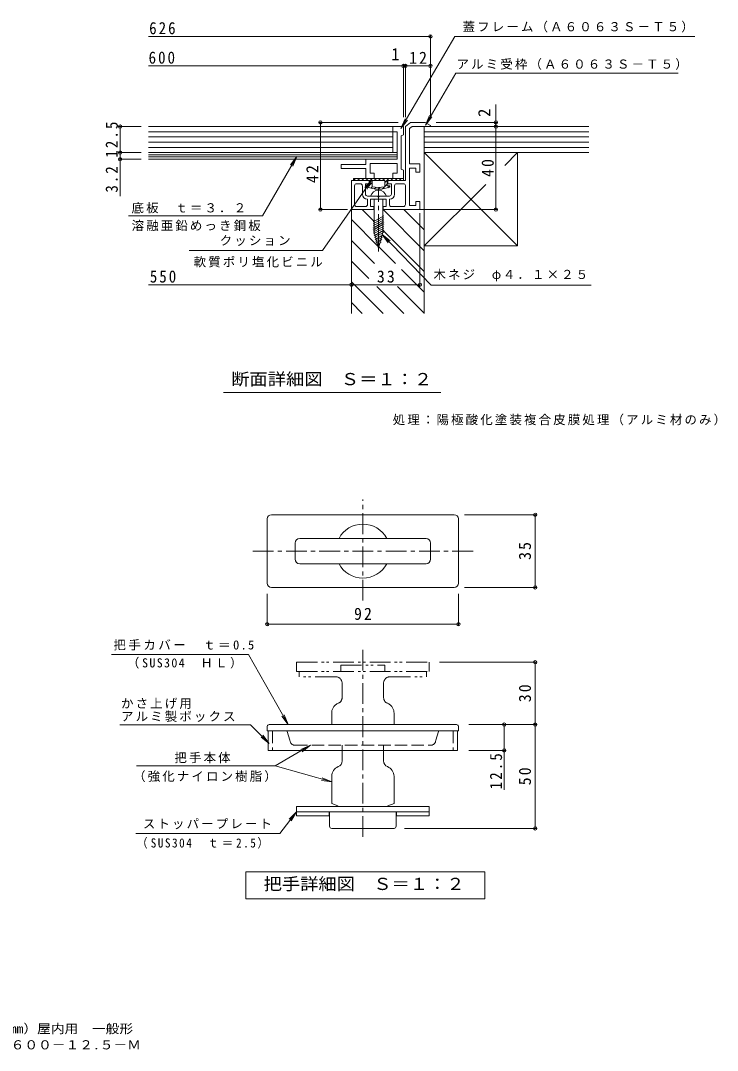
# Model space of a CAD drawing. Units: millimetres, scale not verified. Extents: x -323 to 347, y -273 to 223.
# Drawn here: x 12 to 347.4, y -272.7 to 223.1 of the extents above; entities that cross this region are included whole.
import ezdxf
from ezdxf.enums import TextEntityAlignment as Align

# ---------------------------------------------------------------- set-up
doc = ezdxf.new("R2010")
doc.units = ezdxf.units.MM
doc.header["$LTSCALE"] = 2
doc.header["$PDMODE"] = 32
doc.header["$PDSIZE"] = 1.6
for name, pattern in [('CHAIN1', [8, 5, -1, 1, -1]), ('CHAIN2', [12, 9, -1, 1, -1]), ('DASHED3', [4, 3, -1]), ('DOUBLE_CHAIN1', [8.8, 5, -1, 0.6, -0.6, 0.6, -1])]:
    doc.linetypes.add(name, pattern=pattern)
for name, color, linetype, lineweight in [('D-0', 3, 'Continuous', 9), ('D-1', 2, 'Continuous', 9), ('D-2', 3, 'Continuous', 9), ('D-4', 7, 'Continuous', 9), ('D-5', 7, 'Continuous', 9), ('D-6', 6, 'Continuous', 5)]:
    doc.layers.add(name, color=color, linetype=linetype, lineweight=lineweight)
doc.layers.add('F-0', color=7, linetype='Continuous')
doc.styles.add('ＭＳ ゴシック', font='')
doc.styles.get('ＭＳ ゴシック').set_extended_font_data('MS Gothic')

msp = doc.modelspace()

# ---------------------------------------------------------------- linework, layer by layer
at = {"layer": 'D-0', "linetype": 'CHAIN1'}
for p, q in [((176.757, -56.139), (176.757, -7.503)), ((123.789, -32.338), (230.039, -32.338)), ((176.757, -79.894), (176.757, -171.656))]:
    msp.add_line(p, q, dxfattribs=at)
at = {"layer": 'D-0'}
for p, q in [((220.757, -14.838), (132.757, -14.838)), ((130.757, -47.838), (130.757, -16.838)), ((222.757, -47.838), (222.757, -16.838)), ((144.157, -36.238), (144.157, -28.438)), ((207.157, -26.238), (146.357, -26.238)), ((209.357, -36.238), (209.357, -28.438)), ((207.157, -38.438), (146.357, -38.438)), ((132.757, -49.838), (220.757, -49.838)), ((130.757, -116.738), (130.757, -118.838)), ((213.196, -118.838), (130.757, -118.838)), ((131.257, -118.838), (131.257, -128.338)), ((221.857, -115.838), (131.657, -115.838)), ((213.676, -118.838), (222.757, -118.838)), ((222.257, -118.838), (222.257, -128.338)), ((222.757, -116.738), (222.757, -118.838)), ((222.257, -128.338), (131.257, -128.338)), ((166.757, -133.338), (166.757, -128.338)), ((186.757, -133.338), (186.757, -128.338)), ((161.757, -140.738), (161.757, -153.938)), ((191.757, -140.754), (191.757, -153.938)), ((144.757, -155.338), (208.757, -155.338)), ((144.757, -155.338), (144.757, -159.838)), ((144.757, -157.838), (208.757, -157.838)), ((160.507, -157.838), (160.507, -159.838)), ((160.757, -164.838), (160.757, -157.838)), ((161.757, -153.938), (164.757, -155.038)), ((164.757, -155.038), (164.757, -155.338)), ((191.757, -153.938), (188.757, -155.038)), ((188.757, -155.038), (188.757, -155.338)), ((192.757, -164.838), (192.757, -157.838)), ((193.007, -157.838), (193.007, -159.838)), ((208.757, -155.338), (208.757, -159.838)), ((144.757, -159.838), (160.507, -159.838)), ((193.007, -159.838), (208.757, -159.838)), ((191.757, -165.838), (161.757, -165.838))]:
    msp.add_line(p, q, dxfattribs=at)
at = {"layer": 'D-0', "linetype": 'DOUBLE_CHAIN1'}
for p, q in [((144.857, -85.838), (208.657, -85.838)), ((144.857, -85.838), (144.857, -90.338)), ((166.157, -87.338), (187.357, -87.338)), ((166.157, -87.338), (166.157, -90.338)), ((187.357, -87.338), (187.357, -90.338)), ((208.657, -85.838), (208.657, -90.338)), ((144.857, -90.338), (208.657, -90.338)), ((146.057, -90.338), (146.057, -92.838)), ((163.757, -92.838), (146.057, -92.838)), ((189.757, -92.838), (207.457, -92.838)), ((207.457, -90.338), (207.457, -92.838)), ((166.757, -102.838), (166.757, -95.838)), ((186.757, -102.838), (186.757, -95.838)), ((161.757, -110.238), (161.757, -115.838)), ((191.757, -110.254), (191.757, -115.838))]:
    msp.add_line(p, q, dxfattribs=at)
at = {"layer": 'D-0', "linetype": 'DASHED3'}
for p, q in [((133.257, -118.838), (133.257, -128.338)), ((220.257, -118.838), (220.257, -128.338)), ((140.318, -119.199), (141.657, -123.338)), ((213.196, -119.199), (211.857, -123.338)), ((144.157, -125.838), (209.357, -125.838)), ((166.757, -128.338), (166.757, -125.838)), ((186.757, -128.338), (186.757, -125.838))]:
    msp.add_line(p, q, dxfattribs=at)
at = {"layer": 'D-0', "color": 7}
msp.add_lwpolyline([(120.484, -199.774), (120.484, -186.774), (235.484, -186.774), (235.484, -199.774)], close=True, dxfattribs=at)
at = {"layer": 'D-0'}
for centre, radius, start, end in [((132.757, -16.838), 2, 90, 180), ((220.757, -16.838), 2, 0, 90), ((176.757, -32.338), 13, 27.9843, 152.0157), ((146.357, -28.438), 2.2, 90, 180), ((207.157, -28.438), 2.2, 0, 90), ((146.357, -36.238), 2.2, 180, 270), ((176.757, -32.338), 13, 207.9843, 332.0157), ((207.157, -36.238), 2.2, 270, 0), ((132.757, -47.838), 2, 180, 270), ((220.757, -47.838), 2, 270, 0), ((131.657, -116.738), 0.9, 90, 180), ((221.857, -116.738), 0.9, 0, 90), ((163.757, -133.338), 3, 292.02405, 0), ((189.757, -133.338), 3, 180, 247.97595), ((166.757, -140.754), 5, 112.02434, 180), ((186.757, -140.754), 5, 0, 67.97566), ((161.757, -164.838), 1, 180, 270), ((191.757, -164.838), 1, 270, 0)]:
    msp.add_arc(centre, radius, start, end, dxfattribs=at)
at = {"layer": 'D-0', "linetype": 'DOUBLE_CHAIN1'}
for centre, radius, start, end in [((163.757, -95.838), 3, 0, 90), ((189.757, -95.838), 3, 90, 180), ((163.757, -102.838), 3, 292.02405, 0), ((189.757, -102.838), 3, 180, 247.97595), ((166.757, -110.254), 5, 112.02371, 180), ((186.757, -110.254), 5, 0, 67.97629)]:
    msp.add_arc(centre, radius, start, end, dxfattribs=at)
at = {"layer": 'D-0', "linetype": 'DASHED3'}
for centre, radius, start, end in [((139.837, -119.338), 0.5, 16.1008, 90), ((213.676, -119.338), 0.5, 90, 163.8992), ((144.157, -123.338), 2.5, 180, 270), ((209.357, -123.338), 2.5, 270, 0)]:
    msp.add_arc(centre, radius, start, end, dxfattribs=at)
at = {"layer": 'D-1'}
for p, q in [((200.461, 172.069), (199.26, 171.108)), ((200.461, 172.069), (209.26, 172.069)), ((209.26, 172.569), (209.26, 172.069)), ((202.26, 152.069), (202.26, 150.069)), ((171.26, 146.069), (171.26, 132.069)), ((180.01, 146.069), (171.26, 146.069)), ((172.26, 147.069), (196.26, 147.069)), ((172.26, 147.069), (172.26, 146.069)), ((172.26, 146.069), (173.26, 147.069)), ((175.51, 144.569), (173.76, 144.569)), ((174.26, 146.069), (175.26, 147.069)), ((176.26, 146.069), (177.26, 147.069)), ((178.26, 146.069), (179.26, 147.069)), ((180.01, 145.819), (181.26, 147.069)), ((180.01, 146.069), (180.01, 143.569)), ((180.01, 143.819), (181.26, 145.069)), ((181.26, 146.069), (181.26, 143.069)), ((187.26, 146.069), (181.26, 146.069)), ((182.26, 146.069), (183.26, 147.069)), ((184.26, 146.069), (185.26, 147.069)), ((186.258, 142.067), (188.51, 144.319)), ((186.26, 146.069), (187.26, 147.069)), ((187.26, 145.069), (189.26, 147.069)), ((187.26, 143.069), (187.26, 146.069)), ((188.51, 146.068), (196.26, 146.069)), ((188.51, 143.569), (188.51, 146.069)), ((190.259, 146.069), (191.26, 147.069)), ((192.26, 146.069), (193.26, 147.069)), ((196.26, 144.569), (193.01, 144.569)), ((194.26, 146.069), (195.26, 147.069)), ((196.26, 146.069), (196.26, 147.069)), ((172.76, 143.569), (172.76, 134.569)), ((176.51, 139.569), (176.51, 143.569)), ((178.76, 143.569), (178.76, 142.969)), ((180.01, 143.569), (178.76, 143.569)), ((179.05, 142.859), (179.76, 143.569)), ((180.579, 142.389), (181.26, 143.069)), ((182.258, 142.067), (182.998, 142.807)), ((184.126, 141.935), (184.959, 142.768)), ((189.76, 143.569), (188.51, 143.569)), ((188.832, 142.641), (189.76, 143.569)), ((189.76, 142.969), (189.76, 143.569)), ((192.01, 143.569), (192.01, 139.569)), ((197.26, 134.569), (197.26, 143.569)), ((179.01, 134.569), (179.01, 137.069)), ((188.01, 137.069), (180.51, 137.069)), ((189.51, 138.569), (184.56, 138.569)), ((189.51, 137.069), (189.51, 134.569)), ((202.26, 136.069), (202.26, 134.069)), ((204.26, 136.069), (202.26, 136.069)), ((173.76, 133.569), (178.01, 133.569)), ((190.51, 133.569), (196.26, 133.569))]:
    msp.add_line(p, q, dxfattribs=at)
for points in [[(209.26, 172.569), (206.76, 174.069), (199.76, 174.069), (197.26, 172.069), (197.26, 146.069), (188.76, 146.069), (188.76, 144.569), (190.51, 144.569), (190.51, 139.569)], [(202.26, 150.069), (204.26, 150.069), (204.26, 154.069), (199.26, 154.069), (199.26, 171.108)], [(202.26, 134.069), (199.26, 134.069), (199.26, 152.069), (202.26, 152.069)], [(178.01, 139.569), (178.01, 144.569), (179.76, 144.569), (179.76, 146.069)], [(171.26, 132.069), (182.01, 132.069), (182.01, 133.569), (180.51, 133.569), (180.51, 137.069)], [(184.56, 138.569), (184.56, 138.269), (183.96, 138.269), (183.96, 138.569), (179.01, 138.569)], [(188.01, 137.069), (188.01, 133.569), (186.51, 133.569), (186.51, 132.069), (204.26, 132.069), (204.26, 136.069)]]:
    msp.add_lwpolyline(points, dxfattribs=at)
for centre, radius, start, end in [((173.76, 143.569), 1, 90, 180), ((175.51, 143.569), 1, 7.01646, 90), ((193.01, 143.569), 1, 90, 180), ((196.26, 143.569), 1, 7.01646, 90), ((179.01, 139.569), 2.5, 180, 270), ((179.01, 139.569), 1, 180, 270), ((184.26, 157.069), 15.135, 248.69067, 291.30931), ((184.26, 157.069), 14.318, 257.90526, 282.09473), ((189.51, 139.569), 1, 270, 0), ((189.51, 139.569), 2.5, 270, 0), ((173.76, 134.569), 1, 180, 270), ((178.01, 134.569), 1, 270, 0), ((190.51, 134.569), 1, 180, 270), ((196.26, 134.569), 1, 270, 0)]:
    msp.add_arc(centre, radius, start, end, dxfattribs=at)
at = {"layer": 'D-2'}
for p, q in [((196.26, 172.069), (73.579, 172.069)), ((193.26, 169.569), (73.579, 169.569)), ((191.26, 172.069), (191.26, 159.569)), ((193.26, 169.569), (193.26, 156.369)), ((196.26, 168.069), (196.26, 172.069)), ((191.26, 167.069), (73.579, 167.069)), ((191.26, 164.569), (73.579, 164.569)), ((195.26, 167.569), (196.26, 168.069)), ((195.26, 151.569), (195.26, 167.569)), ((191.26, 162.069), (73.579, 162.069)), ((193.26, 159.569), (73.579, 159.569)), ((193.26, 158.502), (73.579, 158.502)), ((193.26, 157.436), (73.579, 157.436)), ((193.26, 156.369), (73.579, 156.369)), ((166.26, 153.869), (178.26, 153.869)), ((166.26, 153.869), (166.26, 151.869)), ((178.26, 156.369), (178.26, 153.869)), ((180.26, 154.369), (193.26, 154.369)), ((180.26, 149.569), (180.26, 154.369)), ((193.26, 154.369), (193.26, 149.569)), ((166.26, 151.869), (178.26, 151.869)), ((178.26, 151.869), (178.26, 147.069)), ((182.26, 149.569), (180.26, 149.569)), ((182.26, 147.069), (182.26, 149.569)), ((191.26, 149.569), (191.26, 147.069)), ((193.26, 149.569), (191.26, 149.569)), ((196.26, 151.069), (195.26, 151.569)), ((196.26, 147.069), (196.26, 151.069))]:
    msp.add_line(p, q, dxfattribs=at)
at = {"layer": 'D-4'}
for p, q in [((73.579, 215.468), (209.26, 215.468)), ((209.26, 176.558), (209.26, 216.068)), ((73.579, 201.283), (209.26, 201.283)), ((196.26, 176.558), (196.26, 201.883)), ((197.26, 176.558), (197.26, 201.883)), ((240.837, 132.069), (240.837, 182.628)), ((193.691, 174.069), (155.73, 174.069)), ((156.33, 132.069), (156.33, 174.069)), ((212.035, 174.069), (241.437, 174.069)), ((70.018, 172.069), (59.263, 172.069)), ((59.863, 138.635), (59.863, 172.069)), ((70.018, 159.569), (59.263, 159.569)), ((70.018, 156.369), (59.263, 156.369)), ((182.21, 121.22), (182.21, 137.069)), ((186.31, 121.22), (186.31, 137.069)), ((169.364, 132.069), (155.73, 132.069)), ((181.71, 126.22), (186.81, 129.164)), ((204.26, 130.339), (204.26, 95.274)), ((205.833, 132.069), (241.437, 132.069)), ((181.71, 125.22), (186.81, 128.164)), ((181.71, 124.22), (186.81, 127.164)), ((181.71, 123.22), (186.81, 126.164)), ((181.71, 122.22), (186.81, 125.164)), ((181.71, 121.22), (186.81, 124.164)), ((181.927, 120.345), (186.81, 123.164)), ((182.159, 119.479), (186.81, 122.164)), ((184.26, 113.569), (182.21, 121.22)), ((182.391, 118.613), (186.813, 121.166)), ((182.623, 117.747), (186.496, 119.983)), ((184.26, 113.569), (186.31, 121.22)), ((182.855, 116.881), (186.179, 118.8)), ((183.087, 116.015), (185.862, 117.617)), ((183.319, 115.149), (185.545, 116.434)), ((73.579, 95.874), (204.26, 95.874)), ((171.26, 95.874), (171.26, 95.274)), ((109.686, 44.104), (214.258, 44.104)), ((225.757, -14.838), (260.367, -14.838)), ((259.767, -49.838), (259.767, -14.838)), ((130.757, -52.838), (130.757, -68.14)), ((222.757, -52.838), (222.757, -68.14)), ((225.757, -49.838), (260.367, -49.838)), ((130.757, -67.54), (222.757, -67.54)), ((213.657, -85.838), (260.367, -85.838)), ((259.767, -165.838), (259.767, -85.838)), ((227.757, -115.838), (260.367, -115.838)), ((244.845, -147.339), (244.845, -115.838)), ((227.757, -128.338), (245.445, -128.338)), ((196.757, -165.838), (260.367, -165.838))]:
    msp.add_line(p, q, dxfattribs=at)
at = {"layer": 'D-4', "linetype": 'CHAIN2'}
msp.add_line((184.26, 111.841), (184.26, 142.196), dxfattribs=at)
at = {"layer": 'D-4'}
msp.add_arc((184.26, 137.529), 3.94, 15.3013, 164.69868, dxfattribs=at)
for p in [(209.26, 215.468), (196.26, 201.283), (197.26, 201.283), (209.26, 201.283), (156.33, 174.069), (240.837, 174.069), (59.863, 172.069), (240.837, 172.069), (59.863, 159.569), (59.863, 156.369), (156.33, 132.069), (240.837, 132.069), (171.26, 95.874), (204.26, 95.874), (259.767, -14.838), (259.767, -49.838), (130.757, -67.54), (222.757, -67.54), (259.767, -85.838), (244.845, -115.838), (259.767, -115.838), (244.845, -128.338), (259.767, -165.838)]:
    msp.add_point(p, dxfattribs=at)
at = {"layer": 'D-5'}
for p, q in [((195.112, 171.136), (221.085, 215.468)), ((336.642, 215.468), (221.085, 215.468)), ((206.867, 172.761), (221.553, 197.83)), ((221.553, 197.83), (328.562, 197.83)), ((195.112, 171.136), (197.055, 175.743)), ((195.112, 171.136), (198.181, 175.083)), ((206.867, 172.761), (208.809, 177.368)), ((206.867, 172.761), (209.936, 176.709)), ((128.466, 129.058), (144.967, 157.596)), ((144.967, 157.596), (141.921, 153.631)), ((144.967, 157.596), (143.051, 152.978)), ((181.149, 146.426), (177.773, 142.738)), ((63.984, 129.058), (128.466, 129.058)), ((186.032, 120.183), (189.012, 116.168)), ((157.366, 112.428), (93.191, 112.428)), ((209.678, 95.767), (286.678, 95.767)), ((55.715, -82.128), (121.695, -82.128)), ((140.771, -115.838), (138.898, -111.202)), ((131.708, -124.988), (128.67, -121.017)), ((151.488, -125.838), (146.886, -127.791)), ((67.74, -135.78), (134.606, -135.78)), ((161.757, -143.433), (157.163, -141.46)), ((144.757, -157.838), (141.246, -161.397)), ((144.757, -157.838), (142.287, -162.185))]:
    msp.add_line(p, q, dxfattribs=at)
for points in [[(157.366, 112.428), (181.149, 146.426), (178.843, 141.99)], [(209.678, 95.767), (186.032, 120.183), (189.95, 117.076)], [(121.695, -82.128), (140.771, -115.838), (137.762, -111.845)], [(59.783, -115.92), (122.664, -115.92), (131.708, -124.988), (127.745, -121.939)], [(134.606, -135.78), (151.488, -125.838), (147.548, -128.916)], [(134.606, -135.78), (161.757, -143.433), (156.808, -142.716)], [(67.48, -168.306), (136.838, -168.306), (144.757, -157.838)]]:
    msp.add_lwpolyline(points, dxfattribs=at)
at = {"layer": 'D-6'}
for p, q in [((206.26, 169.569), (285.478, 169.569)), ((206.26, 167.069), (285.478, 167.069)), ((206.26, 164.569), (285.478, 164.569)), ((206.26, 162.069), (285.478, 162.069)), ((206.26, 159.569), (285.478, 159.569)), ((245.09, 153.399), (251.26, 159.569)), ((206.26, 114.569), (235.913, 144.222)), ((171.26, 132.069), (171.26, 82.069)), ((176.482, 132.069), (182.21, 126.341)), ((186.482, 132.069), (206.26, 112.291)), ((196.482, 132.069), (206.26, 122.291)), ((204.26, 132.069), (206.26, 132.069)), ((171.26, 127.291), (183.996, 114.555)), ((186.31, 122.241), (206.26, 102.291)), ((171.26, 117.291), (182.429, 106.122)), ((184.412, 114.139), (192.429, 106.122)), ((206.26, 114.569), (251.26, 114.569)), ((171.26, 107.291), (179.668, 98.883)), ((195.307, 103.244), (206.26, 92.291)), ((171.26, 97.291), (186.482, 82.069)), ((183.502, 95.049), (196.482, 82.069)), ((193.502, 95.049), (206.26, 82.291)), ((171.26, 87.291), (176.482, 82.069))]:
    msp.add_line(p, q, dxfattribs=at)
for points in [[(206.26, 82.069), (206.26, 172.069), (285.478, 172.069)], [(206.26, 159.569), (251.26, 114.569), (251.26, 159.569)]]:
    msp.add_lwpolyline(points, dxfattribs=at)

# ---------------------------------------------------------------- texts
at = {"layer": 'D-0', "color": 2, "style": 'ＭＳ ゴシック', "width": 1.1}
msp.add_text('把手詳細図\u3000Ｓ＝１：２', height=5.865, dxfattribs=at).set_placement((128.984, -197.274), align=Align.BOTTOM_LEFT)
at = {"layer": 'D-4', "color": 2, "style": 'ＭＳ ゴシック'}
msp.add_text('1', height=5.865, dxfattribs=at).set_placement((190.45, 202.283), align=Align.BOTTOM_LEFT)
msp.add_text('2', height=5.865, rotation=90, dxfattribs=at).set_placement((239.837, 176.714), align=Align.BOTTOM_LEFT)
at = {"layer": 'D-4', "color": 2, "style": 'ＭＳ ゴシック', "width": 1.1}
msp.add_text('断面詳細図\u3000Ｓ＝１：２', height=5.865, dxfattribs=at).set_placement((113.348, 45.796), align=Align.BOTTOM_LEFT)
at = {"layer": 'D-4', "color": 2, "char_height": 5.865, "attachment_point": 7, "style": 'ＭＳ ゴシック'}
for s, insert in [('\\T1.27;\\W0.9;626', (73.901, 216.468)), ('\\T1.27;\\W0.9;600', (73.625, 202.283)), ('\\T1.27;\\W0.95;12', (199.01, 202.283)), ('\\T1.27;\\W0.9;550', (74.201, 96.874)), ('\\T1.27;\\W0.95;33', (183.51, 96.874)), ('\\T1.27;\\W0.95;92', (172.507, -65.54))]:
    msp.add_mtext(s, dxfattribs=dict(at, insert=insert))
at = {"layer": 'D-4', "color": 2, "char_height": 5.865, "attachment_point": 7, "rotation": 90, "style": 'ＭＳ ゴシック'}
for s, insert in [('\\T1.28;\\W0.9;12.5', (58.863, 157.069)), ('\\T1.27;\\W0.95;40', (239.837, 147.819)), ('\\T1.27;\\W0.9;3.2', (58.863, 140.259)), ('\\T1.27;\\W0.95;42', (155.33, 144.887)), ('\\T1.27;\\W0.95;35', (257.767, -36.588)), ('\\T1.27;\\W0.95;30', (257.767, -105.088)), ('\\T1.28;\\W0.9;12.5', (243.845, -147.04)), ('\\T1.27;\\W0.95;50', (257.767, -145.088))]:
    msp.add_mtext(s, dxfattribs=dict(at, insert=insert))
at = {"layer": 'D-4', "insert": (191.153, 28.186), "char_height": 4.399, "attachment_point": 7, "style": 'ＭＳ ゴシック'}
msp.add_mtext('\\T1.17;処理：陽極酸化塗装複合皮膜処理（アルミ材のみ）', dxfattribs=at)
at = {"layer": 'D-5', "char_height": 4.399, "attachment_point": 7, "style": 'ＭＳ ゴシック'}
for s, insert in [('\\T1.17;蓋フレーム（Ａ６０６３Ｓ－Ｔ５）', (224.763, 217.385)), ('\\T1.17;アルミ受枠（Ａ６０６３Ｓ－Ｔ５）', (221.853, 199.376)), ('\\T1.17;底板\u3000ｔ＝３．２', (65.427, 130.251)), ('\\T1.17;溶融亜鉛めっき鋼板', (65.427, 121.722)), ('\\T1.17;クッション', (107.865, 114.587)), ('\\T1.17;軟質ポリ塩化ビニル', (95.305, 104.221)), ('\\T1.17;木ネジ\u3000φ４．１×２５', (210.736, 97.48)), ('\\T1.2;把手カバー\u3000ｔ＝0.5', (56.68, -80.174)), ('\\T1.24;\\W0.95;（SUS304\u3000ＨＬ）', (63.429, -88.912)), ('\\T1.17;かさ上げ用', (60.34, -108.367)), ('\\T1.17;アルミ製ボックス', (60.34, -114.61)), ('\\T1.17;把手本体', (86.028, -134.47)), ('\\T1.17;（強化ナイロン樹脂）', (66.15, -143.514)), ('\\T1.17;ストッパープレート', (70.855, -166.251)), ('\\T1.27;\\W0.9;（SUS304\u3000ｔ＝2.5）', (67.774, -175.629))]:
    msp.add_mtext(s, dxfattribs=dict(at, insert=insert))
at = {"layer": 'F-0', "style": 'ＭＳ ゴシック', "width": 1.1}
for s, p in [('フロアーハッチ\u3000フローリング床材用（フローリング厚12.5mm）屋内用\u3000一般形', (-171.408, -265.799)), ('アルミニウム＋スチール製\u3000アルミニウム目地\u3000ＭＯＦＭ－６００－１２.５－Ｍ', (-170.989, -273.576))]:
    msp.add_text(s, height=4.399, dxfattribs=at).set_placement(p, align=Align.BOTTOM_LEFT)

doc.saveas('drawing.dxf')
